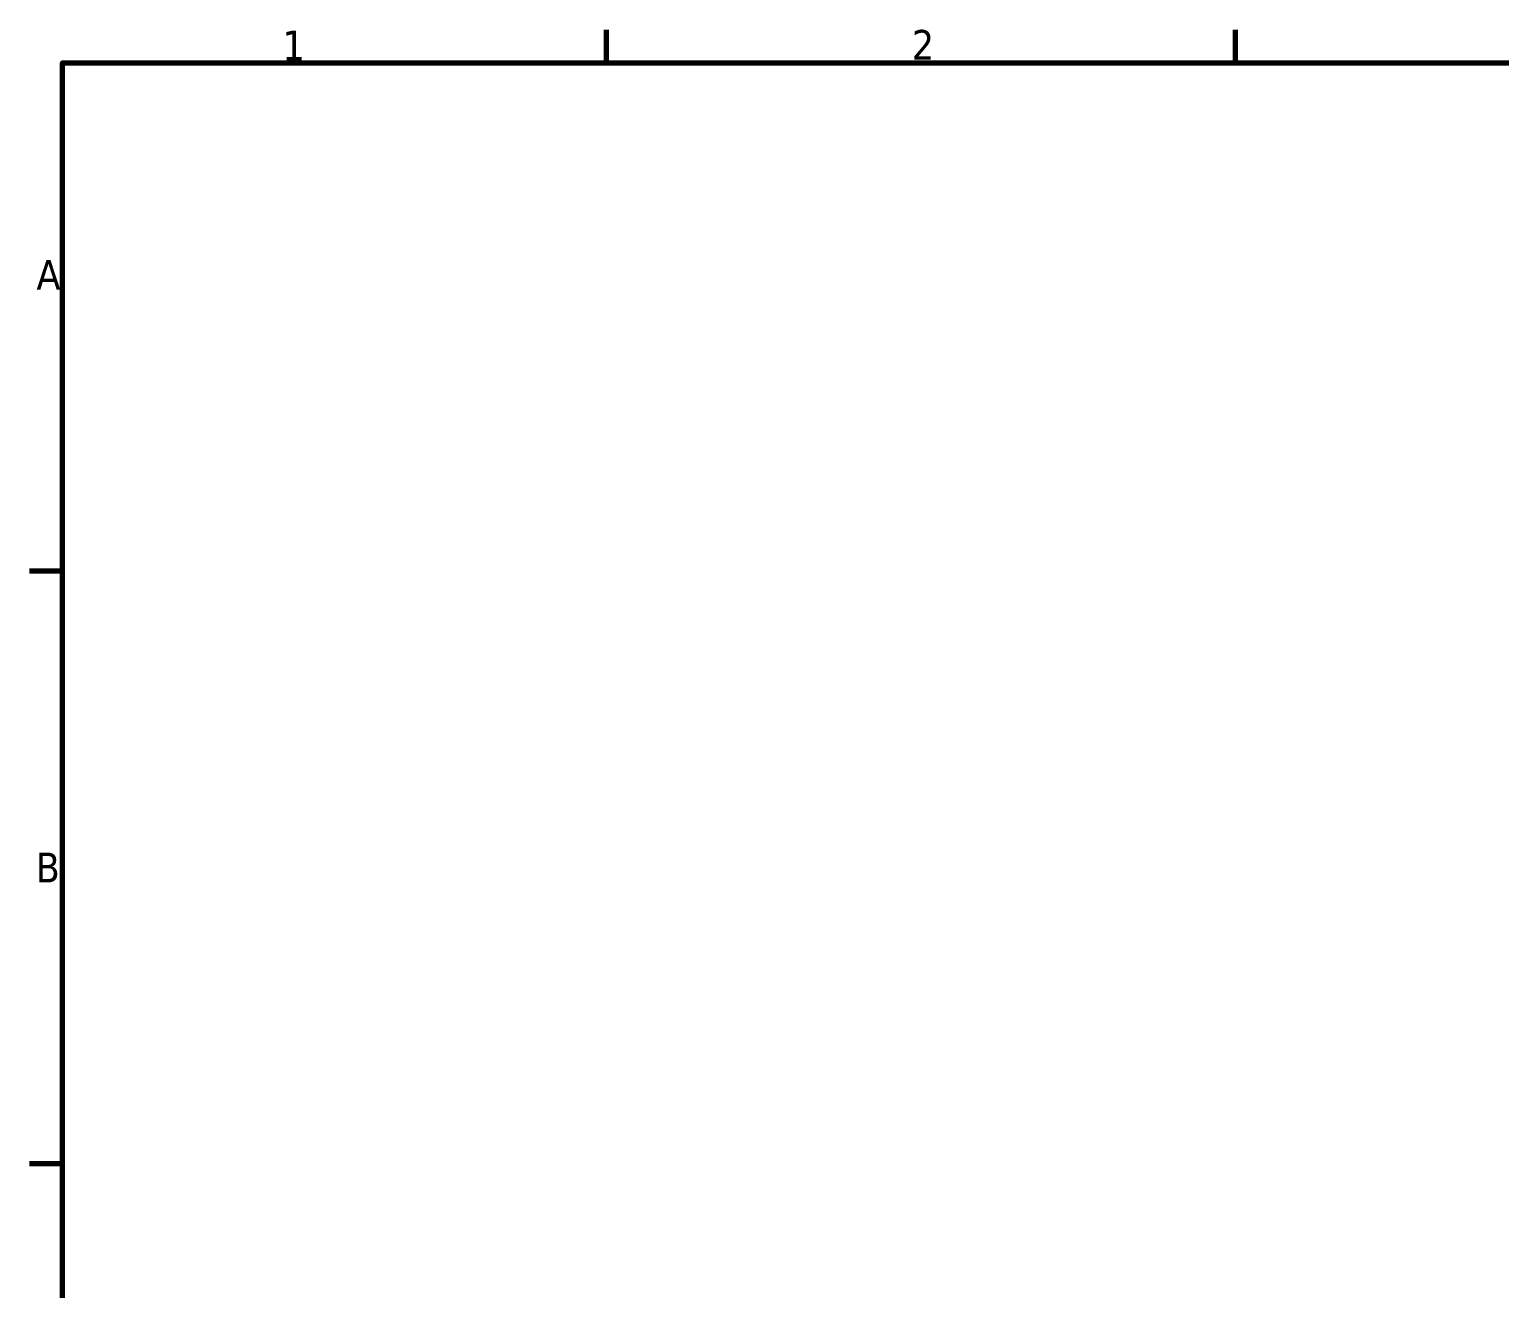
# Model space of a CAD drawing. Header units: millimetres. Extents: x 2117 to 4352, y 853 to 2102.
# Drawn here: x 2132.2 to 2562.4, y 1718.5 to 2087 of the extents above; entities that cross this region are included whole.
import ezdxf

# ---------------------------------------------------------------- set-up
doc = ezdxf.new("R2010")
doc.units = ezdxf.units.MM
doc.header["$LTSCALE"] = 1.8
doc.layers.add('경계(ISO)', color=7, linetype='Continuous', lineweight=70)
doc.styles.add('주 텍스트 (ISO)', font='')
doc.styles.get('주 텍스트 (ISO)').set_extended_font_data('Tahoma')

# ---------------------------------------------------------------- blocks, each defined once
blk = doc.blocks.new('경계 Default Border')
at = {"layer": '경계(ISO)'}
for p, q in [((74.25, 410), (74.25, 413.9)), ((148.5, 410), (148.5, 413.9)), ((10, 350), (6.1, 350)), ((10, 280), (6.1, 280))]:
    blk.add_line(p, q, dxfattribs=at)
at = {"layer": '경계(ISO)', "flags": 128}
blk.add_lwpolyline([(10, 10), (10, 410), (584, 410), (584, 10), (10, 10)], dxfattribs=at)
at = {"layer": '경계(ISO)', "char_height": 3.5, "attachment_point": 7, "style": '주 텍스트 (ISO)'}
for s, insert in [('1', (35.98, 410.32)), ('2', (110.29, 410.4)), ('A', (6.94, 383.25)), ('B', (6.85, 313.25))]:
    blk.add_mtext(s, dxfattribs=dict(at, insert=insert))

msp = doc.modelspace()

# ---------------------------------------------------------------- block references
at = {"xscale": 2.4786, "yscale": 2.4786, "zscale": 2.4786}
msp.add_blockref('경계 Default Border', (2117.047, 1060.931), dxfattribs=at)

doc.saveas('drawing.dxf')
